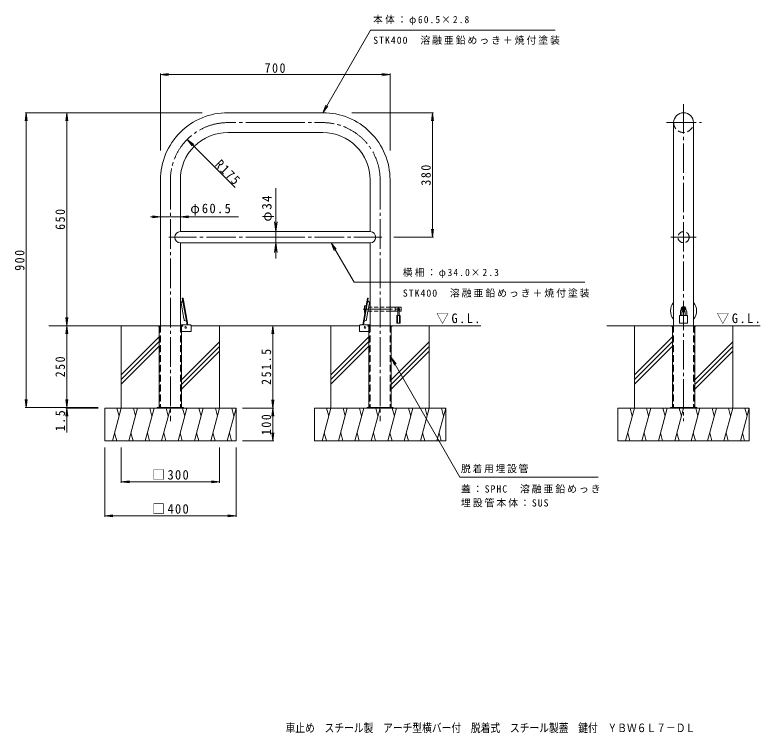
# Model space of a CAD drawing. Units: millimetres, scale not verified. Extents: x -1730 to 1798, y -1370 to 822.
# Drawn here: x -1730 to 542, y -1370 to 822 of the extents above; entities that cross this region are included whole.
import ezdxf
from ezdxf.enums import TextEntityAlignment as Align

# ---------------------------------------------------------------- set-up
doc = ezdxf.new("R2010")
doc.units = ezdxf.units.MM
doc.header["$LTSCALE"] = 10
for name, pattern in [('CHAIN1', [8, 5, -1, 1, -1]), ('CHAIN2', [12, 9, -1, 1, -1]), ('DASHED1', [1.8, 1.2, -0.6]), ('DASHED2', [3, 2, -1])]:
    doc.linetypes.add(name, pattern=pattern)
for name, color, linetype, lineweight in [('C-0', 4, 'Continuous', 9), ('C-1', 7, 'Continuous', 9), ('C-2', 4, 'Continuous', 9), ('C-3', 3, 'DASHED2', 9), ('C-4', 7, 'Continuous', 9), ('C-5', 7, 'Continuous', 9), ('C-6', 7, 'Continuous', 9), ('C-A', 2, 'Continuous', 9), ('C-E', 6, 'Continuous', 5)]:
    doc.layers.add(name, color=color, linetype=linetype, lineweight=lineweight)
doc.layers.add('F-F_F-Fﾚｲﾔ', color=2, linetype='Continuous')
doc.styles.add('ＭＳ ゴシック', font='')
doc.styles.get('ＭＳ ゴシック').set_extended_font_data('MS Gothic')

msp = doc.modelspace()

# ---------------------------------------------------------------- linework, layer by layer
at = {"layer": 'C-0', "color": 7, "linetype": 'CHAIN2'}
for p, q in [((308.83, 549.73), (308.83, -417.54)), ((-936.38, 493.22), (-1081.13, 493.22)), ((-936.38, 493.22), (-791.63, 493.22)), ((256.94, 493.21), (363.97, 493.21)), ((-1256.13, 318.22), (-1256.13, -418.43)), ((-616.63, 318.22), (-616.63, -418.43)), ((-936.38, 143.47), (-1261.31, 143.47)), ((-936.38, 143.47), (-611.45, 143.47)), ((270.04, 143.46), (347.17, 143.46)), ((-668.49, -76.29), (-549.89, -76.29))]:
    msp.add_line(p, q, dxfattribs=at)
at = {"layer": 'C-0'}
for p, q in [((301.83, -75.45), (301.83, -77.36)), ((315.83, -75.45), (315.83, -77.36)), ((-1293.63, -126.53), (-1293.63, -128.03)), ((-1293.63, -126.53), (-1293.63, -128.03)), ((-1293.63, -126.53), (-1218.63, -126.53)), ((-1293.63, -128.03), (-1290.13, -128.03)), ((-1290.13, -128.03), (-1290.13, -376.53)), ((-1222.13, -128.03), (-1222.13, -376.53)), ((-1218.63, -128.03), (-1222.13, -128.03)), ((-1218.63, -126.53), (-1218.63, -128.03)), ((-654.13, -126.53), (-654.13, -128.03)), ((-654.13, -126.53), (-654.13, -128.03)), ((-654.13, -126.53), (-579.13, -126.53)), ((-654.13, -128.03), (-650.63, -128.03)), ((-650.63, -128.03), (-650.63, -376.53)), ((-582.63, -128.03), (-582.63, -376.53)), ((-579.13, -128.03), (-582.63, -128.03)), ((-579.13, -126.53), (-579.13, -128.03)), ((271.33, -126.53), (271.33, -128.03)), ((271.33, -126.53), (271.33, -128.03)), ((271.33, -126.53), (346.33, -126.53)), ((271.33, -128.03), (274.83, -128.03)), ((274.83, -128.03), (274.83, -376.53)), ((342.83, -128.03), (342.83, -376.53)), ((346.33, -128.03), (342.83, -128.03)), ((346.33, -126.53), (346.33, -128.03))]:
    msp.add_line(p, q, dxfattribs=at)
at = {"layer": 'C-0', "linetype": 'DASHED2'}
for p, q in [((-1288.63, -128.03), (-1288.63, -376.53)), ((-1223.63, -128.03), (-1223.63, -376.53)), ((-649.13, -128.03), (-649.13, -376.53)), ((-584.13, -128.03), (-584.13, -376.53)), ((276.33, -128.03), (276.33, -376.53)), ((341.33, -128.03), (341.33, -376.53))]:
    msp.add_line(p, q, dxfattribs=at)
at = {"layer": 'C-0', "color": 7, "linetype": 'CHAIN2'}
for centre, start, end in [((-1081.13, 318.22), 89.99976, 180), ((-791.63, 318.22), 0, 90.00024)]:
    msp.add_arc(centre, 175, start, end, dxfattribs=at)
at = {"layer": 'C-0'}
for centre, start, end in [((308.83, -75.45), 359.99939, 180.00061), ((308.83, -77.36), 179.99939, 187.6925), ((308.83, -77.36), 229.58139, 310.41597), ((308.83, -77.36), 352.30522, 0.00061)]:
    msp.add_arc(centre, 7, start, end, dxfattribs=at)
at = {"layer": 'C-0', "linetype": 'DASHED2'}
for centre, start, end in [((-1290.13, -128.03), 0, 90), ((-1222.13, -128.03), 90, 180), ((-650.63, -128.03), 0, 90), ((-582.63, -128.03), 90, 180), ((274.83, -128.03), 0, 90), ((342.83, -128.03), 90, 180)]:
    msp.add_arc(centre, 1.5, start, end, dxfattribs=at)
at = {"layer": 'C-1', "color": 3}
for p, q in [((278.58, -21.55), (278.58, -126.53)), ((339.08, -37.04), (339.08, -126.53)), ((-1194.88, -124.23), (-1225.88, -124.23)), ((-1193.38, -143.23), (-1193.38, -125.73)), ((-679.38, -143.23), (-679.38, -125.73)), ((-677.88, -124.23), (-646.88, -124.23)), ((-1194.88, -144.73), (-1222.13, -144.73)), ((-677.88, -144.73), (-650.63, -144.73))]:
    msp.add_line(p, q, dxfattribs=at)
at = {"layer": 'C-1'}
for p, q in [((-1296.13, -376.53), (-1296.13, -378.03)), ((-1216.13, -376.53), (-1296.13, -376.53)), ((-1268.63, -376.53), (-1268.63, -378.03)), ((-1243.63, -376.53), (-1243.63, -378.03)), ((-1216.13, -376.53), (-1216.13, -378.03)), ((-656.63, -376.53), (-656.63, -378.03)), ((-576.63, -376.53), (-656.63, -376.53)), ((-629.13, -376.53), (-629.13, -378.03)), ((-604.13, -376.53), (-604.13, -378.03)), ((-576.63, -376.53), (-576.63, -378.03)), ((268.83, -376.53), (268.83, -378.03)), ((348.83, -376.53), (268.83, -376.53)), ((296.33, -376.53), (296.33, -378.03)), ((321.33, -376.53), (321.33, -378.03)), ((348.83, -376.53), (348.83, -378.03))]:
    msp.add_line(p, q, dxfattribs=at)
at = {"layer": 'C-1', "color": 3}
for centre, start, end in [((-1194.88, -125.73), 0, 90), ((-677.88, -125.73), 90, 180), ((-1194.88, -143.23), 270, 0), ((-677.88, -143.23), 180, 270)]:
    msp.add_arc(centre, 1.5, start, end, dxfattribs=at)
at = {"layer": 'C-2', "color": 3}
for p, q in [((-936.38, 523.47), (-1081.13, 523.47)), ((-936.38, 523.47), (-791.63, 523.47)), ((278.58, 493.21), (278.58, -55.91)), ((339.08, 493.21), (339.08, -55.85)), ((-936.38, 462.97), (-1081.13, 462.97)), ((-936.38, 462.97), (-791.63, 462.97)), ((-1286.38, 318.22), (-1286.38, -126.53)), ((-1225.88, 318.22), (-1225.88, 160.47)), ((-646.88, 318.22), (-646.88, 160.47)), ((-586.38, 318.22), (-586.38, -126.53)), ((-936.38, 160.47), (-1225.88, 160.47)), ((-936.38, 160.47), (-646.88, 160.47)), ((-936.38, 126.47), (-1225.88, 126.47)), ((-1225.88, 126.47), (-1225.88, -126.53)), ((-936.38, 126.47), (-646.88, 126.47)), ((-646.88, 126.47), (-646.88, -126.53))]:
    msp.add_line(p, q, dxfattribs=at)
at = {"layer": 'C-2'}
for p, q in [((-1217.7, -42.19), (-1219.97, -42.59)), ((-1205.57, -124.23), (-1219.97, -42.59)), ((-1217.7, -42.19), (-1216.5, -49)), ((-667.19, -124.23), (-652.8, -42.59)), ((-655.06, -42.19), (-656.26, -49)), ((-655.06, -42.19), (-652.8, -42.59)), ((-1223.52, -56.99), (-1216.04, -99.4)), ((-1222.69, -54.35), (-1218.87, -50.53)), ((-1203.24, -124.23), (-1216.5, -49)), ((-669.53, -124.23), (-656.26, -49)), ((-649.24, -56.99), (-656.72, -99.4)), ((-650.08, -54.35), (-653.89, -50.53)), ((-1214.43, -108.56), (-1216.04, -99.4)), ((-1212.76, -110.75), (-1207.85, -113.04)), ((-660.01, -110.75), (-664.92, -113.04)), ((-658.34, -108.56), (-656.72, -99.4))]:
    msp.add_line(p, q, dxfattribs=at)
at = {"layer": 'C-2', "color": 3, "linetype": 'DASHED2'}
msp.add_circle((308.83, 143.46), 17, dxfattribs=at)
at = {"layer": 'C-2', "color": 3}
for centre, radius, start, end in [((-1081.13, 318.22), 205.25, 89.99977, 180), ((-791.63, 318.22), 205.25, 0, 90.00023), ((308.83, 493.21), 30.25, 0, 180), ((-1081.13, 318.22), 144.75, 89.9998, 180), ((-791.63, 318.22), 144.75, 0, 90.0002), ((-1225.88, 143.47), 17, 90, 270), ((-646.88, 143.47), 17, 270, 90)]:
    msp.add_arc(centre, radius, start, end, dxfattribs=at)
at = {"layer": 'C-2', "color": 3, "linetype": 'DASHED2'}
msp.add_arc((308.83, 493.21), 30.25, 180.00047, 0.00047, dxfattribs=at)
at = {"layer": 'C-2'}
for centre, radius, start, end in [((-1220.57, -56.47), 3, 135.00081, 190.00044), ((-1219.36, -50.03), 0.7, 315.00111, 10.00201), ((-653.4, -50.03), 0.7, 169.99799, 224.99889), ((-652.2, -56.47), 3, 349.99956, 44.99919), ((-1211.47, -108.04), 3, 190.00035, 244.99828), ((-1208.14, -113.68), 0.7, 9.99756, 64.99773), ((-664.62, -113.68), 0.7, 115.00227, 170.00244), ((-661.29, -108.04), 3, 295.00172, 349.99965)]:
    msp.add_arc(centre, radius, start, end, dxfattribs=at)
for major_axis, start_param, end_param in [((39.75, 0), 2.435662, 3.8475233), ((39.75, 0), 5.5772489, 6.9870586), ((30.75, 0), 2.9610315, 3.3221538), ((30.75, 0), 6.1025973, 6.4637734)]:
    msp.add_ellipse((308.83, -81.38), major_axis=major_axis, ratio=0.9945, start_param=start_param, end_param=end_param, dxfattribs=at)
at = {"layer": 'C-3'}
for p, q in [((-1286.38, -126.53), (-1286.38, -376.53)), ((-1225.88, -126.53), (-1225.88, -376.53)), ((-646.88, -126.53), (-646.88, -376.53)), ((-586.38, -126.53), (-586.38, -376.53)), ((278.58, -126.53), (278.58, -376.53)), ((339.08, -126.53), (339.08, -376.53))]:
    msp.add_line(p, q, dxfattribs=at)
at = {"layer": 'C-4'}
for p, q in [((-1286.38, 639.73), (-1261.59, 642.99)), ((-1286.38, 642.73), (-1286.38, 408.14)), ((-1286.38, 639.73), (-586.38, 639.73)), ((-1286.38, 639.73), (-1261.59, 636.46)), ((-586.38, 639.73), (-611.17, 642.99)), ((-586.38, 639.73), (-611.17, 636.46)), ((-586.38, 642.73), (-586.38, 408.14)), ((-1696, 523.47), (-1699.26, 498.69)), ((-1699, 523.47), (-1159.43, 523.47)), ((-1696, 523.47), (-1696, -376.53)), ((-1696, 523.47), (-1692.74, 498.69)), ((-1572.36, 523.47), (-1575.62, 498.69)), ((-1572.36, 523.47), (-1572.36, -126.53)), ((-1572.36, 523.47), (-1569.1, 498.69)), ((-453.83, 523.47), (-702.57, 523.47)), ((-456.83, 523.47), (-460.09, 498.69)), ((-456.83, 143.47), (-456.83, 523.47)), ((-456.83, 523.47), (-453.56, 498.69)), ((-1204.84, 442.01), (-1189.62, 422.17)), ((-934.79, 293.05), (-934.79, 78.42)), ((-1048.78, 205.83), (-1316.84, 205.83)), ((-1286.38, 205.83), (-1311.17, 209.09)), ((-1286.38, 205.83), (-1311.17, 202.57)), ((-1286.38, 205.83), (-1286.38, 204.03)), ((-1225.88, 205.83), (-1201.1, 209.09)), ((-1225.88, 205.83), (-1225.88, 204.03)), ((-1225.88, 205.83), (-1201.1, 202.57)), ((-934.79, 160.47), (-938.7, 190.22)), ((-934.79, 160.47), (-930.87, 190.22)), ((-934.79, 160.47), (-931.79, 160.47)), ((-456.83, 143.47), (-460.09, 168.26)), ((-456.83, 143.47), (-453.56, 168.26)), ((-453.83, 143.47), (-575.02, 143.47)), ((-934.79, 126.47), (-938.7, 96.73)), ((-934.79, 126.47), (-931.79, 126.47)), ((-934.79, 126.47), (-930.87, 96.73)), ((-1572.36, -126.53), (-1575.62, -101.74)), ((-1572.36, -126.53), (-1569.1, -101.74)), ((-1572.36, -126.53), (-1575.62, -151.31)), ((-1572.36, -126.53), (-1572.36, -378.03)), ((-1572.36, -126.53), (-1569.1, -151.31)), ((-943.73, -126.53), (-947, -151.32)), ((-943.73, -378.03), (-943.73, -126.53)), ((-943.73, -126.53), (-940.47, -151.32)), ((-1696, -376.53), (-1699.26, -351.74)), ((-1696, -376.53), (-1692.74, -351.74)), ((-1572.36, -376.53), (-1575.62, -351.74)), ((-1572.36, -376.53), (-1575.62, -351.74)), ((-1572.36, -376.53), (-1569.1, -351.74)), ((-1572.36, -376.53), (-1569.1, -351.74)), ((-943.73, -378.03), (-947, -353.24)), ((-943.73, -378.03), (-940.47, -353.24)), ((-1699, -376.53), (-1476.13, -376.53)), ((-1572.36, -378.03), (-1575.62, -402.81)), ((-1575.36, -378.03), (-1476.13, -378.03)), ((-1572.36, -378.03), (-1569.1, -402.81)), ((-1572.36, -378.03), (-1572.36, -452.98)), ((-940.73, -378.03), (-1036.13, -378.03)), ((-943.73, -378.03), (-947, -402.81)), ((-943.73, -478.03), (-943.73, -378.03)), ((-943.73, -378.03), (-940.47, -402.81)), ((-943.73, -478.03), (-947, -453.24)), ((-943.73, -478.03), (-940.47, -453.24)), ((-1456.13, -710.13), (-1456.13, -498.03)), ((-1406.13, -606.02), (-1406.13, -498.03)), ((-1106.13, -606.02), (-1106.13, -498.03)), ((-1056.13, -710.13), (-1056.13, -498.03)), ((-940.73, -478.03), (-1036.13, -478.03)), ((-1406.13, -603.02), (-1381.34, -599.76)), ((-1406.13, -603.02), (-1106.13, -603.02)), ((-1406.13, -603.02), (-1381.34, -606.28)), ((-1106.13, -603.02), (-1130.92, -599.76)), ((-1106.13, -603.02), (-1130.92, -606.28)), ((-1456.13, -707.13), (-1431.34, -703.87)), ((-1056.13, -707.13), (-1080.92, -703.87)), ((-1456.13, -707.13), (-1056.13, -707.13)), ((-1456.13, -707.13), (-1431.34, -710.39)), ((-1056.13, -707.13), (-1080.92, -710.39))]:
    msp.add_line(p, q, dxfattribs=at)
msp.add_lwpolyline([(-1058.39, 295.46), (-1204.84, 442.01), (-1185, 426.79)], dxfattribs=at)
at = {"layer": 'C-5'}
for p, q in [((-791.63, 523.47), (-646.19, 775.39)), ((-646.19, 775.39), (-82.82, 775.4)), ((-791.63, 523.47), (-782.07, 546.57)), ((-791.63, 523.47), (-776.41, 543.31)), ((-766, 126.47), (-756.43, 103.38)), ((-766, 126.47), (-750.78, 106.64)), ((-766, 126.47), (-695.93, 5.87)), ((-695.93, 5.87), (7.58, 5.87)), ((306.33, -81.06), (306.33, -71.52)), ((311.33, -81.06), (311.33, -71.52)), ((-582.63, -223.67), (-373.52, -588.46)), ((-582.63, -223.67), (-567.41, -243.5)), ((-582.63, -223.67), (-573.06, -246.77)), ((48.49, -588.46), (-373.52, -588.46))]:
    msp.add_line(p, q, dxfattribs=at)
for centre, radius, start, end in [((308.83, -76.29), 6, 349.8367, 190.1633), ((308.83, -76.29), 6, 234.7027, 305.2973), ((307.33, -71.52), 1, 107.45982, 180), ((307.33, -81.06), 1, 180, 252.54018), ((310.33, -71.52), 1, 0, 72.54018), ((310.33, -81.06), 1, 287.45982, 0)]:
    msp.add_arc(centre, radius, start, end, dxfattribs=at)
at = {"layer": 'C-6'}
for p, q in [((-664.37, -85.29), (-664.37, -67.29)), ((-663.37, -66.29), (-659.31, -66.29)), ((-662.84, -86.29), (-663.37, -86.29)), ((-646.88, -82.29), (-653.7, -82.29)), ((-646.88, -70.29), (-651.59, -70.29)), ((-553.37, -70.29), (-586.38, -70.29)), ((-562.62, -82.29), (-586.38, -82.29)), ((-570.37, -70.29), (-570.37, -82.29)), ((-553.37, -82.29), (-558.12, -82.29)), ((-552.37, -71.29), (-552.37, -81.29))]:
    msp.add_line(p, q, dxfattribs=at)
at = {"layer": 'C-6', "linetype": 'DASHED1'}
for p, q in [((-586.38, -70.29), (-646.88, -70.29)), ((-586.38, -82.29), (-646.88, -82.29))]:
    msp.add_line(p, q, dxfattribs=at)
at = {"layer": 'C-6', "linetype": 'CHAIN1'}
msp.add_line((-560.37, -71.78), (-560.37, -80.84), dxfattribs=at)
at = {"layer": 'C-6', "color": 2}
for p, q in [((299.33, -84.79), (299.33, -95.29)), ((303.83, -84.79), (303.83, -95.29)), ((313.83, -84.79), (313.83, -95.29)), ((318.33, -84.79), (318.33, -95.29)), ((296.83, -95.29), (320.83, -95.29)), ((320.83, -95.29), (320.83, -118.79))]:
    msp.add_line(p, q, dxfattribs=at)
at = {"layer": 'C-6', "color": 6, "lineweight": 5}
for p, q in [((-1293.63, -126.53), (-1627.37, -126.53)), ((-1193.38, -126.53), (-679.38, -126.53)), ((-586.38, -126.53), (-309.97, -126.53))]:
    msp.add_line(p, q, dxfattribs=at)
at = {"layer": 'C-6', "color": 2}
msp.add_lwpolyline([(296.83, -95.29), (296.83, -118.79), (320.83, -118.79)], dxfattribs=at)
at = {"layer": 'C-6'}
for centre, radius, start, end in [((-663.37, -67.29), 1, 90, 180), ((-663.37, -85.29), 1, 180, 270), ((-560.37, -76.29), 3.5, 310.00473, 229.99223), ((-553.37, -71.29), 1, 0, 90), ((-553.37, -81.29), 1, 270, 0)]:
    msp.add_arc(centre, radius, start, end, dxfattribs=at)
at = {"layer": 'C-6', "color": 2}
for radius, start, end in [(9.5, 105.25735, 180), (5, 119.99915, 180), (9.5, 0, 74.74271), (5, 0, 60.00085)]:
    msp.add_arc((308.83, -84.79), radius, start, end, dxfattribs=at)
at = {"layer": 'C-A'}
for p, q in [((-562.62, -77.54), (-562.62, -95.29)), ((-558.12, -77.54), (-558.12, -95.29)), ((-565.37, -95.29), (-555.37, -95.29)), ((-563.12, -95.29), (-563.12, -118.79)), ((-557.62, -95.29), (-557.62, -118.79)), ((-555.37, -95.29), (-555.37, -118.79))]:
    msp.add_line(p, q, dxfattribs=at)
msp.add_lwpolyline([(-565.37, -95.29), (-565.37, -118.79), (-555.37, -118.79)], dxfattribs=at)
msp.add_arc((-560.37, -77.54), 2.25, 0, 180, dxfattribs=at)
at = {"layer": 'C-E'}
for p, q in [((-1490.35, -126.53), (-1293.63, -126.53)), ((-1406.13, -378.03), (-1406.13, -126.53)), ((-1193.38, -126.53), (-1022.73, -126.53)), ((-1106.13, -378.03), (-1106.13, -126.53)), ((-850.85, -126.53), (-679.38, -126.53)), ((-766.63, -378.03), (-766.63, -126.53)), ((-579.13, -126.53), (-383.23, -126.53)), ((-466.63, -378.03), (-466.63, -126.53)), ((74.61, -126.53), (271.33, -126.53)), ((158.83, -378.03), (158.83, -126.53)), ((346.33, -126.53), (542.23, -126.53)), ((458.83, -378.03), (458.83, -126.53)), ((-1290.13, -160.72), (-1406.13, -276.72)), ((-1290.13, -174.86), (-1406.13, -290.86)), ((-1106.13, -175.6), (-1222.13, -291.6)), ((-650.63, -160.72), (-766.63, -276.72)), ((-650.63, -174.86), (-766.63, -290.86)), ((-466.63, -175.6), (-582.63, -291.6)), ((274.83, -160.72), (158.83, -276.72)), ((274.83, -174.86), (158.83, -290.86)), ((458.83, -175.6), (342.83, -291.6)), ((-1290.13, -189), (-1406.13, -305)), ((-1106.13, -189.74), (-1222.13, -305.74)), ((-1106.13, -203.89), (-1222.13, -319.89)), ((-650.63, -189), (-766.63, -305)), ((-466.63, -189.74), (-582.63, -305.74)), ((-466.63, -203.88), (-582.63, -319.88)), ((274.83, -189), (158.83, -305)), ((458.83, -189.74), (342.83, -305.74)), ((458.83, -203.88), (342.83, -319.88)), ((-1456.13, -378.03), (-1056.13, -378.03)), ((-1456.13, -478.03), (-1456.13, -378.03)), ((-1406.13, -378.03), (-1432.93, -478.03)), ((-1419.18, -378.03), (-1412.66, -402.38)), ((-1356.13, -378.03), (-1382.93, -478.03)), ((-1369.18, -378.03), (-1362.66, -402.38)), ((-1306.13, -378.03), (-1332.93, -478.03)), ((-1319.18, -378.03), (-1312.66, -402.38)), ((-1256.13, -378.03), (-1282.93, -478.03)), ((-1269.18, -378.03), (-1262.66, -402.38)), ((-1206.13, -378.03), (-1232.93, -478.03)), ((-1219.18, -378.03), (-1212.66, -402.38)), ((-1156.13, -378.03), (-1182.93, -478.03)), ((-1169.18, -378.03), (-1162.66, -402.38)), ((-1106.13, -378.03), (-1132.93, -478.03)), ((-1119.18, -378.03), (-1112.66, -402.38)), ((-1056.13, -378.03), (-1082.93, -478.03)), ((-1069.18, -378.03), (-1062.66, -402.38)), ((-1056.13, -478.03), (-1056.13, -378.03)), ((-816.63, -378.03), (-416.63, -378.03)), ((-816.63, -478.03), (-816.63, -378.03)), ((-766.63, -378.03), (-793.43, -478.03)), ((-779.68, -378.03), (-773.16, -402.38)), ((-716.63, -378.03), (-743.43, -478.03)), ((-729.68, -378.03), (-723.16, -402.38)), ((-666.63, -378.03), (-693.43, -478.03)), ((-679.68, -378.03), (-673.16, -402.38)), ((-616.63, -378.03), (-643.43, -478.03)), ((-629.68, -378.03), (-623.16, -402.38)), ((-566.63, -378.03), (-593.43, -478.03)), ((-579.68, -378.03), (-573.16, -402.38)), ((-516.63, -378.03), (-543.43, -478.03)), ((-529.68, -378.03), (-523.16, -402.38)), ((-466.63, -378.03), (-493.43, -478.03)), ((-479.68, -378.03), (-473.16, -402.38)), ((-416.63, -378.03), (-443.43, -478.03)), ((-429.68, -378.03), (-423.16, -402.38)), ((-416.63, -478.03), (-416.63, -378.03)), ((108.83, -378.03), (508.83, -378.03)), ((108.83, -478.03), (108.83, -378.03)), ((158.83, -378.03), (132.03, -478.03)), ((145.78, -378.03), (152.3, -402.38)), ((208.83, -378.03), (182.03, -478.03)), ((195.78, -378.03), (202.3, -402.38)), ((258.83, -378.03), (232.03, -478.03)), ((245.78, -378.03), (252.3, -402.38)), ((308.83, -378.03), (282.03, -478.03)), ((295.78, -378.03), (302.3, -402.38)), ((358.83, -378.03), (332.03, -478.03)), ((345.78, -378.03), (352.3, -402.38)), ((408.83, -378.03), (382.03, -478.03)), ((395.78, -378.03), (402.3, -402.38)), ((458.83, -378.03), (432.03, -478.03)), ((445.78, -378.03), (452.3, -402.38)), ((508.83, -378.03), (482.03, -478.03)), ((495.78, -378.03), (502.3, -402.38)), ((508.83, -478.03), (508.83, -378.03)), ((-1419.88, -478.03), (-1426.4, -453.68)), ((-1369.88, -478.03), (-1376.4, -453.68)), ((-1319.88, -478.03), (-1326.4, -453.68)), ((-1269.88, -478.03), (-1276.4, -453.68)), ((-1219.88, -478.03), (-1226.4, -453.68)), ((-1169.88, -478.03), (-1176.4, -453.68)), ((-1119.88, -478.03), (-1126.4, -453.68)), ((-1069.88, -478.03), (-1076.4, -453.68)), ((-780.38, -478.03), (-786.9, -453.68)), ((-730.38, -478.03), (-736.9, -453.68)), ((-680.38, -478.03), (-686.9, -453.68)), ((-630.38, -478.03), (-636.9, -453.68)), ((-580.38, -478.03), (-586.9, -453.68)), ((-530.38, -478.03), (-536.9, -453.68)), ((-480.38, -478.03), (-486.9, -453.68)), ((-430.38, -478.03), (-436.9, -453.68)), ((145.08, -478.03), (138.56, -453.68)), ((195.08, -478.03), (188.56, -453.68)), ((245.08, -478.03), (238.56, -453.68)), ((295.08, -478.03), (288.56, -453.68)), ((345.08, -478.03), (338.56, -453.68)), ((395.08, -478.03), (388.56, -453.68)), ((445.08, -478.03), (438.56, -453.68)), ((495.08, -478.03), (488.56, -453.68)), ((-1456.13, -478.03), (-1056.13, -478.03)), ((-816.63, -478.03), (-416.63, -478.03)), ((108.83, -478.03), (508.83, -478.03))]:
    msp.add_line(p, q, dxfattribs=at)
at = {"layer": 'C-E', "color": 4, "lineweight": 9}
for centre in [(-1209.78, -132.03), (-662.98, -132.03)]:
    msp.add_circle(centre, 2.5, dxfattribs=at)

# ---------------------------------------------------------------- texts
at = {"layer": 'C-4', "color": 2, "char_height": 29.33, "attachment_point": 7, "style": 'ＭＳ ゴシック'}
for s, insert in [('\\T1.27;\\W0.9;700', (-968.88, 644.73)), ('\\T1.22;\\W0.95;φ60.5', (-1195.42, 208.83)), ('\\T1.21;\\W0.95;□300', (-1311.13, -597.02)), ('\\T1.21;\\W0.95;□400', (-1311.13, -701.13))]:
    msp.add_mtext(s, dxfattribs=dict(at, insert=insert))
for s, insert, rotation in [('\\T1.28;\\W0.9;R175', (-1123.07, 362.25), 315), ('\\T1.27;\\W0.9;380', (-461.83, 300.97), 90), ('\\T1.19;φ34', (-939.79, 191.26), 90), ('\\T1.27;\\W0.9;650', (-1577.36, 165.97), 90), ('\\T1.27;\\W0.9;900', (-1701, 40.97), 90), ('\\T1.28;\\W0.9;251.5', (-948.73, -307.28), 90), ('\\T1.27;\\W0.9;250', (-1577.36, -284.03), 90), ('\\T1.27;\\W0.9;1.5', (-1577.36, -448.45), 90), ('\\T1.27;\\W0.9;100', (-948.73, -460.53), 90)]:
    msp.add_mtext(s, dxfattribs=dict(at, insert=insert, rotation=rotation))
at = {"layer": 'C-5', "char_height": 21.99, "attachment_point": 7, "style": 'ＭＳ ゴシック'}
for s, insert in [('\\T1.25;\\W0.95;本体：φ60.5×2.8', (-637.82, 790.79)), ('\\T1.2;STK400\u3000溶融亜鉛めっき＋焼付塗装', (-637.82, 731.05)), ('\\T1.25;\\W0.95;横柵：φ34.0×2.3', (-547.42, 19.02)), ('\\T1.2;STK400\u3000溶融亜鉛めっき＋焼付塗装', (-547.42, -40.72)), ('\\T1.17;脱着用埋設管', (-369.95, -576.6)), ('\\T1.2;蓋：SPHC\u3000溶融亜鉛めっき', (-369.95, -638.38)), ('\\T1.2;埋設管本体：SUS', (-369.95, -680.93))]:
    msp.add_mtext(s, dxfattribs=dict(at, insert=insert))
at = {"layer": 'C-5', "color": 2, "char_height": 29.33, "attachment_point": 7, "style": 'ＭＳ ゴシック'}
for insert in [(-445.28, -121.3), (409.73, -121.3)]:
    msp.add_mtext('\\T1.22;\\W0.95;▽G.L.', dxfattribs=dict(at, insert=insert))
at = {"layer": 'F-F_F-Fﾚｲﾔ', "style": 'ＭＳ ゴシック', "width": 0.85}
msp.add_text('車止め\u3000スチール製\u3000アーチ型横バー付\u3000脱着式\u3000スチール製蓋\u3000鍵付\u3000ＹＢＷ６Ｌ７－ＤＬ', height=25.66, dxfattribs=at).set_placement((-905, -1374.79), align=Align.BOTTOM_LEFT)

doc.saveas('drawing.dxf')
